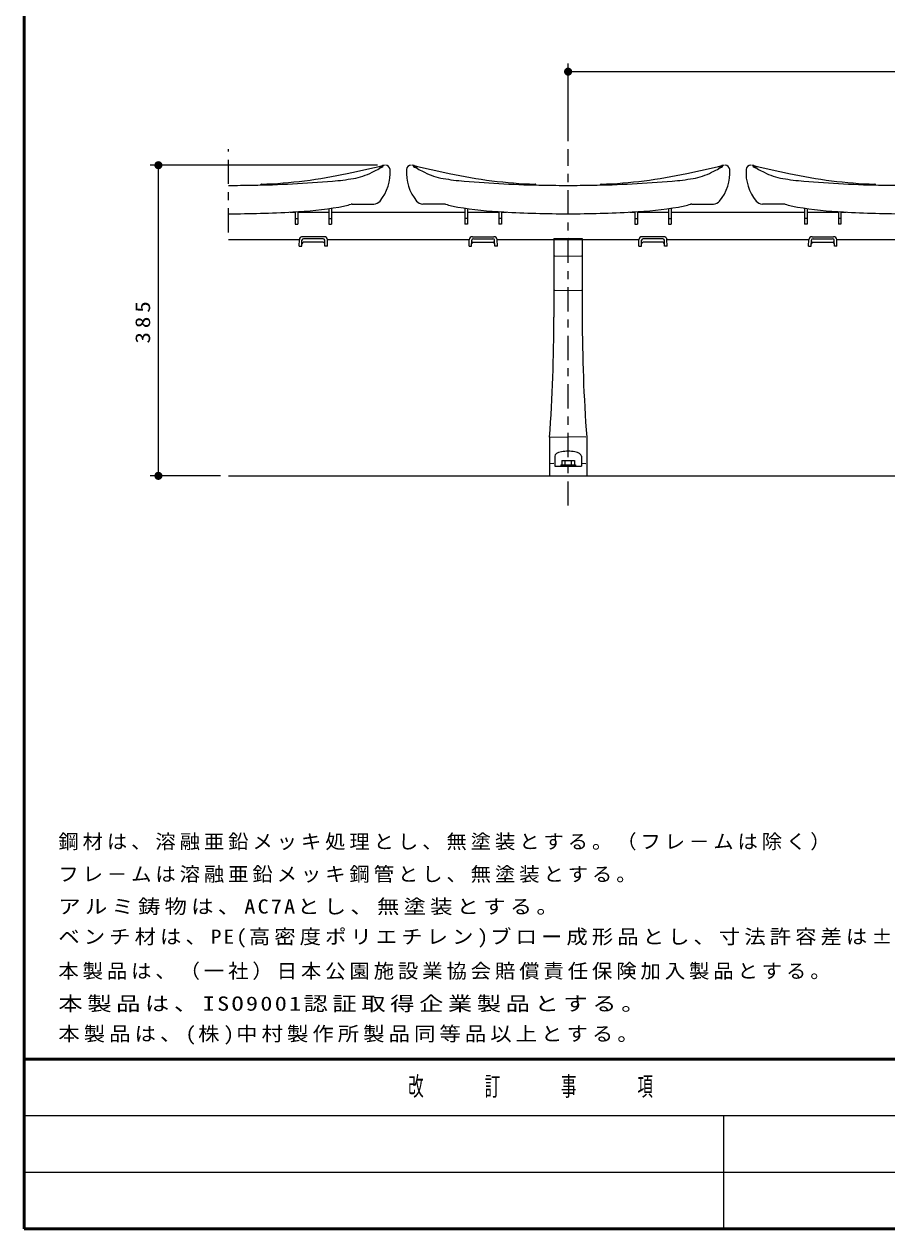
# Model space of a CAD drawing. Units: millimetres on the paper, scale 1:10. Extents: x -365 to 0, y 0 to 257.
# Drawn here: x -365 to -258.3, y 0 to 148.9 of the extents above; entities that cross this region are included whole.
import ezdxf

# ---------------------------------------------------------------- set-up
doc = ezdxf.new("R2010")
doc.units = ezdxf.units.MM
doc.linetypes.add('USER2', pattern=[6, 3, -1, 1, -1])
doc.layers.add('LY_1', color=7, linetype='Continuous', lineweight=25)
doc.layers.add('LY_3', color=7, linetype='Continuous', lineweight=13)
doc.styles.add('ＭＳ ゴシック', font='')
doc.styles.get('ＭＳ ゴシック').set_extended_font_data('MS Gothic')

# ---------------------------------------------------------------- blocks, each defined once
blk = doc.blocks.new('filled_dot')
at = {"color": 0, "linetype": 'Continuous', "lineweight": -2, "const_width": 1.25}
blk.add_lwpolyline([(-0.625, 0, 1), (0.625, 0, 1)], format="xyb", close=True, dxfattribs=at)

msp = doc.modelspace()

# ---------------------------------------------------------------- linework, layer by layer
at = {"layer": 'LY_1', "lineweight": 13}
for p, q in [((-297.722, 134.464), (-297.722, 144.056)), ((-297.722, 143.056), (-171.722, 143.056)), ((-321.313, 131.491), (-349.387, 131.491)), ((-348.387, 93.091), (-348.387, 131.491)), ((-299.472, 122.45), (-297.722, 122.491)), ((-297.722, 122.491), (-295.972, 122.45)), ((-299.374, 120.279), (-297.722, 120.241)), ((-297.722, 120.241), (-296.069, 120.279)), ((-299.374, 116.029), (-297.722, 115.991)), ((-297.722, 115.991), (-296.069, 116.029)), ((-299.924, 97.869), (-297.722, 97.917)), ((-295.52, 97.869), (-297.722, 97.917)), ((-299.474, 94.603), (-299.924, 94.593)), ((-295.52, 94.593), (-295.97, 94.603)), ((-340.722, 93.091), (-349.387, 93.091))]:
    msp.add_line(p, q, dxfattribs=at)
at = {"layer": 'LY_1', "linetype": 'USER2', "lineweight": 13}
for p, q in [((-339.722, 123.173), (-339.722, 133.464)), ((-297.722, 89.409), (-297.722, 133.464))]:
    msp.add_line(p, q, dxfattribs=at)
at = {"layer": 'LY_1', "color": 4}
for p, q in [((-324.417, 126.691), (-321.753, 126.691)), ((-313.027, 126.691), (-315.691, 126.691)), ((-282.417, 126.691), (-279.753, 126.691)), ((-271.027, 126.691), (-273.691, 126.691))]:
    msp.add_line(p, q, dxfattribs=at)
at = {"layer": 'LY_1', "color": 32}
for p, q in [((-332.102, 125.691), (-331.472, 125.691)), ((-331.152, 125.691), (-327.292, 125.691)), ((-326.972, 125.691), (-310.472, 125.691)), ((-310.152, 125.691), (-306.292, 125.691)), ((-305.972, 125.691), (-305.353, 125.691)), ((-290.102, 125.691), (-289.472, 125.691)), ((-289.152, 125.691), (-285.292, 125.691)), ((-284.972, 125.691), (-268.472, 125.691)), ((-268.152, 125.691), (-264.292, 125.691)), ((-263.972, 125.691), (-263.342, 125.691)), ((-339.722, 122.291), (-330.956, 122.291)), ((-327.497, 122.291), (-309.951, 122.291)), ((-306.492, 122.291), (-288.956, 122.291)), ((-285.497, 122.291), (-267.951, 122.291)), ((-264.492, 122.291), (-246.955, 122.291))]:
    msp.add_line(p, q, dxfattribs=at)
at = {"layer": 'LY_1'}
for p, q in [((-331.472, 125.725), (-331.472, 124.191)), ((-331.152, 125.745), (-331.152, 124.191)), ((-327.292, 126.071), (-327.292, 124.191)), ((-326.972, 126.091), (-326.972, 124.191)), ((-310.472, 126.091), (-310.472, 124.191)), ((-310.152, 126.071), (-310.152, 124.191)), ((-306.292, 125.745), (-306.292, 124.191)), ((-305.972, 125.725), (-305.972, 124.191)), ((-289.472, 125.725), (-289.472, 124.191)), ((-289.152, 125.745), (-289.152, 124.191)), ((-285.292, 126.071), (-285.292, 124.191)), ((-284.972, 126.091), (-284.972, 124.191)), ((-268.472, 126.091), (-268.472, 124.191)), ((-268.152, 126.071), (-268.152, 124.191)), ((-264.292, 125.745), (-264.292, 124.191)), ((-263.972, 125.725), (-263.972, 124.191)), ((-331.472, 124.891), (-331.152, 124.891)), ((-331.472, 124.191), (-331.152, 124.191)), ((-327.292, 124.891), (-326.972, 124.891)), ((-327.292, 124.191), (-326.972, 124.191)), ((-310.152, 124.891), (-310.472, 124.891)), ((-310.152, 124.191), (-310.472, 124.191)), ((-305.972, 124.891), (-306.292, 124.891)), ((-305.972, 124.191), (-306.292, 124.191)), ((-289.472, 124.891), (-289.152, 124.891)), ((-289.472, 124.191), (-289.152, 124.191)), ((-285.292, 124.891), (-284.972, 124.891)), ((-285.292, 124.191), (-284.972, 124.191)), ((-268.152, 124.891), (-268.472, 124.891)), ((-268.152, 124.191), (-268.472, 124.191)), ((-263.972, 124.891), (-264.292, 124.891)), ((-263.972, 124.191), (-264.292, 124.191)), ((-330.976, 121.479), (-330.956, 122.291)), ((-330.657, 121.471), (-330.638, 122.209)), ((-327.896, 122.656), (-330.557, 122.656)), ((-328.015, 122.404), (-330.438, 122.404)), ((-327.797, 121.471), (-327.815, 122.209)), ((-327.477, 121.479), (-327.497, 122.291)), ((-309.972, 121.479), (-309.951, 122.291)), ((-309.652, 121.471), (-309.633, 122.209)), ((-309.552, 122.656), (-306.892, 122.656)), ((-309.433, 122.404), (-307.01, 122.404)), ((-306.792, 121.471), (-306.81, 122.209)), ((-306.472, 121.479), (-306.492, 122.291)), ((-299.472, 122.45), (-299.472, 112.689)), ((-295.972, 122.45), (-295.972, 112.689)), ((-288.976, 121.479), (-288.956, 122.291)), ((-288.656, 121.471), (-288.638, 122.209)), ((-285.896, 122.656), (-288.557, 122.656)), ((-286.015, 122.404), (-288.438, 122.404)), ((-285.797, 121.471), (-285.815, 122.209)), ((-285.477, 121.479), (-285.497, 122.291)), ((-267.972, 121.479), (-267.951, 122.291)), ((-267.652, 121.471), (-267.633, 122.209)), ((-267.552, 122.656), (-264.892, 122.656)), ((-267.433, 122.404), (-265.01, 122.404)), ((-264.792, 121.471), (-264.81, 122.209)), ((-264.472, 121.479), (-264.492, 122.291)), ((-330.977, 121.471), (-330.656, 121.471)), ((-328.004, 121.971), (-330.449, 121.971)), ((-327.477, 121.471), (-327.797, 121.471)), ((-309.972, 121.471), (-309.652, 121.471)), ((-309.444, 121.971), (-306.999, 121.971)), ((-306.472, 121.471), (-306.792, 121.471)), ((-288.977, 121.471), (-288.656, 121.471)), ((-286.004, 121.971), (-288.449, 121.971)), ((-285.477, 121.471), (-285.797, 121.471)), ((-267.972, 121.471), (-267.652, 121.471)), ((-267.444, 121.971), (-264.999, 121.971)), ((-264.472, 121.471), (-264.792, 121.471)), ((-300.022, 97.867), (-300.022, 93.091)), ((-295.422, 97.867), (-295.422, 93.091)), ((-299.372, 95.533), (-299.372, 94.291)), ((-296.072, 95.533), (-296.072, 94.291)), ((-299.372, 94.291), (-296.072, 94.291)), ((-298.622, 94.451), (-296.822, 94.451)), ((-298.622, 94.451), (-298.622, 94.291)), ((-296.822, 94.291), (-298.622, 94.291)), ((-298.512, 95.001), (-296.932, 95.001)), ((-298.512, 95.001), (-298.512, 94.451)), ((-298.117, 95.001), (-298.117, 94.451)), ((-297.327, 95.001), (-297.327, 94.451)), ((-296.932, 95.001), (-296.932, 94.451)), ((-296.822, 94.451), (-296.822, 94.291)), ((-339.722, 93.091), (-152.931, 93.091)), ((-300.022, 93.091), (-295.422, 93.091))]:
    msp.add_line(p, q, dxfattribs=at)
at = {"layer": 'LY_1', "color": 4}
for centre, radius, start, end in [((-416.038, 548.664), 427.977, 282.27764, 282.89256), ((-335.19, 156.677), 29.229, 296.89778, 300.00551), ((-325.424, 135.864), 6.45, 311.75961, 314.92493), ((-320.397, 130.823), 0.669, 93.06458, 134.92493), ((-320.313, 130.91), 0.581, 3.69755, 90), ((-317.13, 130.91), 0.581, 90, 176.30245), ((-317.046, 130.823), 0.669, 45.07507, 86.93542), ((-221.405, 548.664), 427.977, 257.10744, 257.72236), ((-302.254, 156.677), 29.229, 239.9945, 243.10222), ((-312.019, 135.864), 6.45, 225.07507, 228.24039), ((-374.038, 548.664), 427.977, 282.27764, 282.89256), ((-293.19, 156.677), 29.229, 296.89778, 300.00551), ((-283.424, 135.864), 6.45, 311.75961, 314.92493), ((-278.397, 130.823), 0.669, 93.06458, 134.92493), ((-278.313, 130.91), 0.581, 3.69755, 90), ((-275.13, 130.91), 0.581, 90, 176.30245), ((-275.046, 130.823), 0.669, 45.07507, 86.93542), ((-179.405, 548.664), 427.977, 257.10744, 257.72236), ((-260.254, 156.677), 29.229, 239.9945, 243.10222), ((-270.019, 135.864), 6.45, 225.07507, 228.24039), ((-337.732, 188.846), 59.738, 272.00932, 282.27764), ((-329.44, 160.164), 30.752, 274.81424, 279.68116), ((-325.631, 137.832), 8.098, 279.68116, 296.89778), ((-325.305, 130.587), 5.584, 320.80925, 3.69755), ((-312.138, 130.587), 5.584, 176.30245, 219.19075), ((-311.813, 137.832), 8.098, 243.10222, 260.31884), ((-308.003, 160.164), 30.752, 260.31884, 265.18576), ((-299.711, 188.846), 59.738, 257.72236, 267.99068), ((-295.732, 188.846), 59.738, 272.00932, 282.27764), ((-287.44, 160.164), 30.752, 274.81424, 279.68116), ((-283.631, 137.832), 8.098, 279.68116, 296.89778), ((-283.305, 130.587), 5.584, 320.80925, 3.69755), ((-270.138, 130.587), 5.584, 176.30245, 219.19075), ((-269.813, 137.832), 8.098, 243.10222, 260.31884), ((-266.003, 160.164), 30.752, 260.31884, 265.18576), ((-257.711, 188.846), 59.738, 257.72236, 267.99068), ((-339.722, 305.856), 176.86, 270, 270.96951), ((-339.222, 276.303), 147.303, 270.96951, 274.81424), ((-334.941, 128.533), 0.966, 144.15053, 148.31085), ((-335.634, 129.034), 0.111, 92.00932, 144.15053), ((-298.222, 276.303), 147.303, 265.18576, 269.03049), ((-301.81, 129.034), 0.111, 35.84947, 87.99068), ((-302.502, 128.533), 0.966, 31.68915, 35.84947), ((-297.722, 305.856), 176.86, 269.03049, 270), ((-297.722, 305.856), 176.86, 270, 270.96951), ((-297.222, 276.303), 147.303, 270.96951, 274.81424), ((-292.941, 128.533), 0.966, 144.15053, 148.31085), ((-293.634, 129.034), 0.111, 92.00932, 144.15053), ((-256.222, 276.303), 147.303, 265.18576, 269.03049), ((-259.81, 129.034), 0.111, 35.84947, 87.99068), ((-260.502, 128.533), 0.966, 31.68915, 35.84947), ((-255.722, 305.856), 176.86, 269.03049, 270), ((-327.836, 137.329), 11.152, 279.0879, 287.06663), ((-324.417, 126.191), 0.5, 90, 107.06663), ((-321.753, 127.691), 1, 270, 320.80925), ((-315.691, 127.691), 1, 219.19075, 270), ((-313.027, 126.191), 0.5, 72.93337, 90), ((-309.607, 137.329), 11.152, 252.93337, 260.9121), ((-285.836, 137.329), 11.152, 279.0879, 287.06663), ((-282.417, 126.191), 0.5, 90, 107.06663), ((-279.753, 127.691), 1, 270, 320.80925), ((-273.691, 127.691), 1, 219.19075, 270), ((-271.027, 126.191), 0.5, 72.93337, 90), ((-267.607, 137.329), 11.152, 252.93337, 260.9121), ((-339.722, 271.185), 145.694, 270, 273.12538), ((-334.785, 180.77), 55.144, 273.12538, 279.0879), ((-302.659, 180.77), 55.144, 260.9121, 266.87462), ((-297.722, 271.185), 145.694, 266.87462, 270), ((-297.722, 271.185), 145.694, 270, 273.12538), ((-292.785, 180.77), 55.144, 273.12538, 279.0879), ((-260.659, 180.77), 55.144, 260.9121, 266.87462), ((-255.722, 271.185), 145.694, 266.87462, 270)]:
    msp.add_arc(centre, radius, start, end, dxfattribs=at)
at = {"layer": 'LY_1'}
for centre, radius, start, end in [((-327.592, 126.071), 0.3, 0, 12.54525), ((-327.572, 126.091), 0.6, 0, 8.6286), ((-309.872, 126.091), 0.6, 171.3714, 180), ((-309.852, 126.071), 0.3, 167.45475, 180), ((-285.592, 126.071), 0.3, 0, 12.54525), ((-285.572, 126.091), 0.6, 0, 8.6286), ((-267.872, 126.091), 0.6, 171.3714, 180), ((-267.852, 126.071), 0.3, 167.45475, 180), ((-330.557, 122.256), 0.4, 90.00002, 178.56125), ((-330.438, 122.204), 0.2, 90.00002, 178.56125), ((-328.015, 122.204), 0.2, 1.43873, 89.99996), ((-327.896, 122.256), 0.4, 1.43873, 90.00002), ((-309.552, 122.256), 0.4, 89.99998, 178.56127), ((-309.433, 122.204), 0.2, 90.00004, 178.56127), ((-307.01, 122.204), 0.2, 1.43875, 89.99998), ((-306.892, 122.256), 0.4, 1.43875, 89.99998), ((-288.557, 122.256), 0.4, 90.00002, 178.56125), ((-288.438, 122.204), 0.2, 90.00002, 178.56125), ((-286.015, 122.204), 0.2, 1.43873, 89.99996), ((-285.896, 122.256), 0.4, 1.43873, 90.00002), ((-267.552, 122.256), 0.4, 89.99998, 178.56127), ((-267.433, 122.204), 0.2, 90.00004, 178.56127), ((-265.01, 122.204), 0.2, 1.43875, 89.99998), ((-264.892, 122.256), 0.4, 1.43875, 89.99998), ((-330.449, 121.771), 0.2, 90.00002, 178.56124), ((-328.004, 121.771), 0.2, 1.43873, 89.99996), ((-309.444, 121.771), 0.2, 90.00004, 178.56127), ((-306.999, 121.771), 0.2, 1.43876, 89.99998), ((-288.449, 121.771), 0.2, 90.00002, 178.56124), ((-286.004, 121.771), 0.2, 1.43873, 89.99996), ((-267.444, 121.771), 0.2, 90.00004, 178.56127), ((-264.999, 121.771), 0.2, 1.43876, 89.99998), ((-499.472, 112.689), 200, 355.74985, 0), ((-95.972, 112.689), 200, 179.99996, 184.2501)]:
    msp.add_arc(centre, radius, start, end, dxfattribs=at)
msp.add_ellipse((-297.722, 95.533), major_axis=(1.65, 0), ratio=0.363972, start_param=6.2831853, end_param=9.424778, dxfattribs=at)
at = {"layer": 'LY_3', "lineweight": 50}
for p, q in [((-365, 257), (-365, 0)), ((-365, 21), (0, 21)), ((-365, 0), (0, 0))]:
    msp.add_line(p, q, dxfattribs=at)
at = {"layer": 'LY_3'}
for p, q in [((-365, 14), (-238.5, 14)), ((-278.5, 14), (-278.5, 0)), ((-365, 7), (-238.5, 7))]:
    msp.add_line(p, q, dxfattribs=at)

# ---------------------------------------------------------------- block references
at = {"layer": 'LY_1', "lineweight": 13, "xscale": 0.4, "yscale": 0.4}
msp.add_blockref('filled_dot', (-297.722, 143.056), dxfattribs=at)
for p, rotation in [((-348.387, 131.491), 270), ((-348.387, 93.091), 90)]:
    msp.add_blockref('filled_dot', p, dxfattribs=dict(at, rotation=rotation))

# ---------------------------------------------------------------- texts
at = {"layer": 'LY_1', "insert": (-349.387, 112.291), "char_height": 1.833, "attachment_point": 8, "rotation": 90, "style": 'ＭＳ ゴシック'}
msp.add_mtext('\\T1.33;\\W1.15;385', dxfattribs=at)
at = {"layer": 'LY_1', "char_height": 1.76, "attachment_point": 7, "style": 'ＭＳ ゴシック'}
for s, insert in [('\\T1.19;\\W1.05;鋼材は、溶融亜鉛メッキ処理とし、無塗装とする。（フレ－ムは除く）', (-360.762, 46.776)), ('\\T1.19;\\W1.05;フレ－ムは溶融亜鉛メッキ鋼管とし、無塗装とする。', (-360.762, 42.776)), ('\\T1.19;\\W1.15;アルミ鋳物は、AC7Aとし、無塗装とする。', (-360.762, 38.776)), ('\\T1.19;\\W1.1;ベンチ材は、PE(高密度ポリエチレン)ブロー成形品とし、寸法許容差は±２％とする。', (-360.762, 34.776)), ('\\T1.19;\\W1.05;本製品は、（一社）日本公園施設業協会賠償責任保険加入製品とする。', (-360.762, 30.776)), ('\\T1.19;\\W1.25;本製品は、ISO9001認証取得企業製品とする。', (-360.762, 26.776)), ('\\T1.19;\\W1.1;本製品は、(株)中村製作所製品同等品以上とする。', (-360.762, 22.776))]:
    msp.add_mtext(s, dxfattribs=dict(at, insert=insert))
at = {"layer": 'LY_3', "color": 4, "insert": (-301.75, 17.5), "char_height": 2.346, "attachment_point": 5, "style": 'ＭＳ ゴシック'}
msp.add_mtext('\\T1.64;\\W0.6;改\u3000\u3000訂\u3000\u3000事\u3000\u3000項', dxfattribs=at)

doc.saveas('drawing.dxf')
